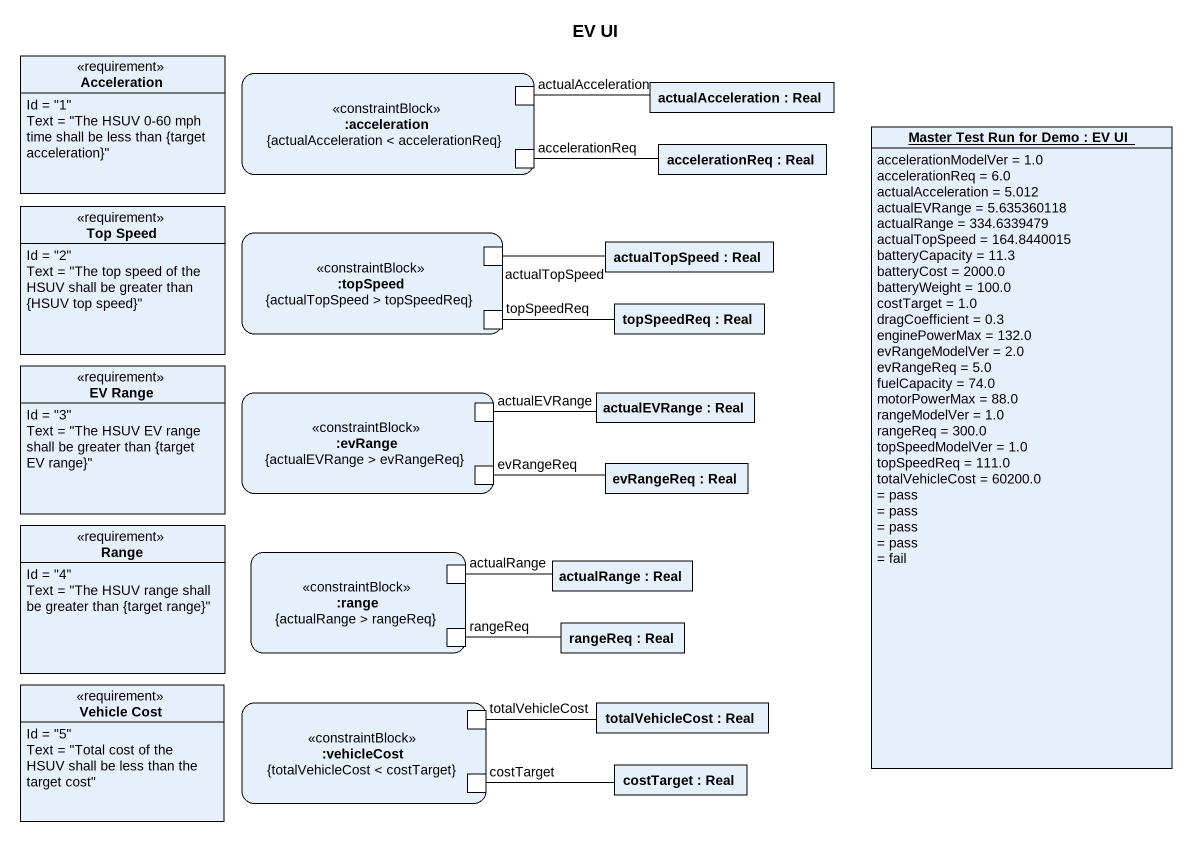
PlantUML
@startuml
title EV UI
allowmixing
hide circle
hide empty members
class Acceleration <<requirement>> {
  Id = "1"
  Text = "The HSUV 0-60 mph time shall be less than {target acceleration}"
}
rectangle ":acceleration\n{actualAcceleration < accelerationReq}" as acceleration <<constraintBlock>> {
  port actualAcceleration
  port accelerationReq
}
rectangle "actualAcceleration : Real" as actualAcceleration_2
object "Master Test Run for Demo : EV UI" as Master_Test_Run_for_Demo {
  accelerationModelVer = 1.0
  accelerationReq = 6.0
  actualAcceleration = 5.012
  actualEVRange = 5.635360118
  actualRange = 334.6339479
  actualTopSpeed = 164.8440015
  batteryCapacity = 11.3
  batteryCost = 2000.0
  batteryWeight = 100.0
  costTarget = 1.0
  dragCoefficient = 0.3
  enginePowerMax = 132.0
  evRangeModelVer = 2.0
  evRangeReq = 5.0
  fuelCapacity = 74.0
  motorPowerMax = 88.0
  rangeModelVer = 1.0
  rangeReq = 300.0
  topSpeedModelVer = 1.0
  topSpeedReq = 111.0
  totalVehicleCost = 60200.0
  ~= pass
  ~= pass
  ~= pass
  ~= pass
  ~= fail
}
rectangle "accelerationReq : Real" as accelerationReq_2
class "Top Speed" as Top_Speed <<requirement>> {
  Id = "2"
  Text = "The top speed of the HSUV shall be greater than {HSUV top speed}"
}
rectangle ":topSpeed\n{actualTopSpeed > topSpeedReq}" as topSpeed <<constraintBlock>> {
  port "actualTopSpeed" as actualTopSpeed_2
  port topSpeedReq
}
rectangle "actualTopSpeed : Real" as actualTopSpeed
rectangle "topSpeedReq : Real" as topSpeedReq_2
class "EV Range" as EV_Range <<requirement>> {
  Id = "3"
  Text = "The HSUV EV range shall be greater than {target EV range}"
}
rectangle ":evRange\n{actualEVRange > evRangeReq}" as evRange <<constraintBlock>> {
  port actualEVRange
  port evRangeReq
}
rectangle "actualEVRange : Real" as actualEVRange_2
rectangle "evRangeReq : Real" as evRangeReq_2
class Range <<requirement>> {
  Id = "4"
  Text = "The HSUV range shall be greater than {target range}"
}
rectangle ":range\n{actualRange > rangeReq}" as range <<constraintBlock>> {
  port actualRange
  port rangeReq
}
rectangle "actualRange : Real" as actualRange_2
rectangle "rangeReq : Real" as rangeReq_2
class "Vehicle Cost" as Vehicle_Cost <<requirement>> {
  Id = "5"
  Text = "Total cost of the HSUV shall be less than the target cost"
}
rectangle ":vehicleCost\n{totalVehicleCost < costTarget}" as vehicleCost <<constraintBlock>> {
  port totalVehicleCost
  port costTarget
}
rectangle "totalVehicleCost : Real" as totalVehicleCost_2
rectangle "costTarget : Real" as costTarget_2
actualAcceleration -right- actualAcceleration_2
accelerationReq -right- accelerationReq_2
actualTopSpeed_2 -right- actualTopSpeed
topSpeedReq -right- topSpeedReq_2
actualEVRange -right- actualEVRange_2
evRangeReq -right- evRangeReq_2
actualRange -right- actualRange_2
rangeReq -right- rangeReq_2
totalVehicleCost -right- totalVehicleCost_2
costTarget -right- costTarget_2
@enduml
